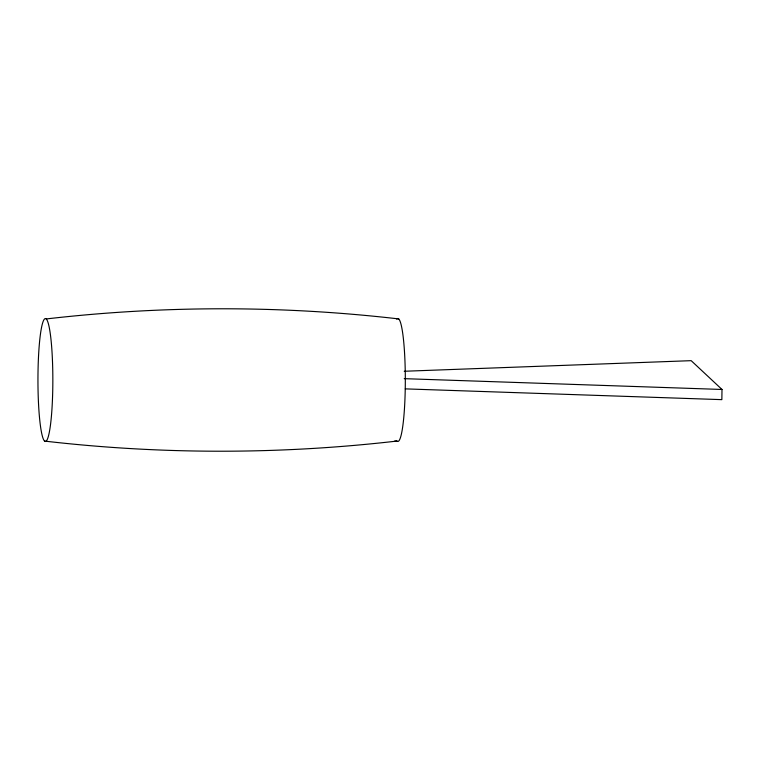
<?xml version="1.0" encoding="UTF-8"?>
<svg xmlns="http://www.w3.org/2000/svg" width="760" height="760" viewBox="0 0 760 760"><rect width="100%" height="100%" fill="white"/><g stroke="black" fill="none" stroke-linecap="round" stroke-linejoin="round"><path stroke-width="1.14" d="M404.234 371.26L691.182 360.667L722 389.471L721.857 399.646L405.279 388.873M46.227 318.944C163.2 305.425 281.732 305.377 398.705 318.915M396.758 319.209A61.455 7.448 90 0 1 405.317 378.869A61.455 7.448 90 0 1 397.043 441.056C280.07 454.575 161.538 454.623 44.564 441.085A61.455 7.448 90 0 1 39.406 343.501A61.455 7.448 90 0 1 52.221 355.471A61.455 7.448 90 0 1 44.564 441.085M394.668 441.056L397.043 441.056M404.234 378.66L722 389.471"/></g></svg>
